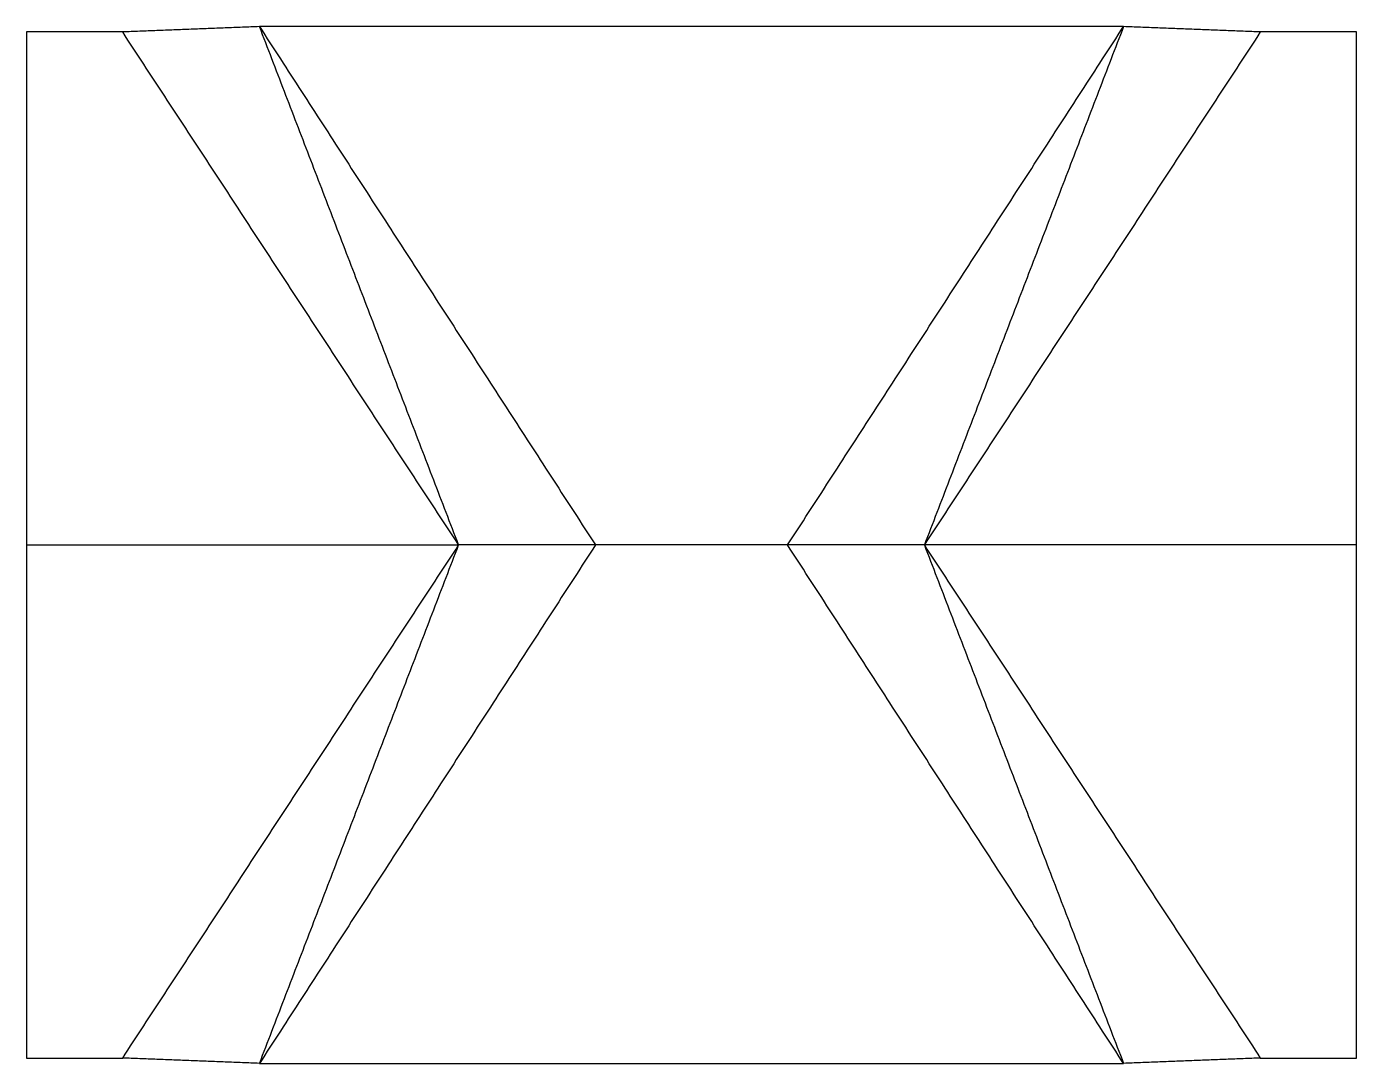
# Model space of a CAD drawing. Header units: millimetres. Extents: x 4321 to 5310, y -831 to -60.
import ezdxf

# ---------------------------------------------------------------- set-up
doc = ezdxf.new("R2010")
doc.units = ezdxf.units.MM
doc.layers.add('Default', color=7, linetype='Continuous', true_color=0x000000)
doc.layers.add('Layer0', color=7, linetype='Continuous', true_color=0x000000)

msp = doc.modelspace()

# ---------------------------------------------------------------- linework, layer by layer
at = {"layer": 'Default', "color": 3}
for points in [[(4744.23, -445.62, -27.2), (4693.34, -445.62, 35.34), (4642.46, -445.62, 97.88)], [(4887.23, -445.62, -27.2), (4815.73, -445.62, -27.2), (4744.23, -445.62, -27.2)], [(4989, -445.62, 97.88), (4938.11, -445.62, 35.34), (4887.23, -445.62, -27.2)]]:
    msp.add_open_spline(points, degree=2, dxfattribs=at)
at = {"layer": 'Layer0', "color": 3, "true_color": 0x00ff00}
for points in [[(4392.46, -63.79, -33.33), (4356.71, -63.79, -33.33), (4320.96, -63.79, -33.33)], [(4320.96, -63.79, -33.33), (4320.96, -98.52, -21.39), (4320.96, -133.25, -9.46)], [(4494.23, -59.77, 91.69), (4443.34, -61.78, 29.18), (4392.46, -63.79, -33.33)], [(4642.46, -445.62, 97.88), (4517.46, -254.7, 32.28), (4392.46, -63.79, -33.33)], [(5137.23, -59.77, 91.69), (4815.73, -59.77, 91.69), (4494.23, -59.77, 91.69)], [(4494.23, -59.77, 91.69), (4619.23, -252.7, 32.24), (4744.23, -445.62, -27.2)], [(4642.46, -445.62, 97.88), (4568.34, -252.7, 94.78), (4494.23, -59.77, 91.69)], [(4887.23, -445.62, -27.2), (5012.23, -252.7, 32.24), (5137.23, -59.77, 91.69)], [(5137.23, -59.77, 91.69), (5063.11, -252.7, 94.78), (4989, -445.62, 97.88)], [(5239, -63.79, -33.33), (5114, -254.7, 32.28), (4989, -445.62, 97.88)], [(5239, -63.79, -33.33), (5188.11, -61.78, 29.18), (5137.23, -59.77, 91.69)], [(5310.5, -63.79, -33.33), (5274.75, -63.79, -33.33), (5239, -63.79, -33.33)], [(5310.5, -133.25, -9.46), (5310.5, -98.52, -21.39), (5310.5, -63.79, -33.33)], [(4320.96, -133.25, -9.46), (4320.96, -289.44, 44.21), (4320.96, -445.62, 97.88)], [(5310.5, -445.62, 97.88), (5310.5, -289.44, 44.21), (5310.5, -133.25, -9.46)], [(4320.96, -445.62, 97.88), (4481.71, -445.62, 97.88), (4642.46, -445.62, 97.88)], [(4320.96, -445.62, 97.88), (4320.96, -601.81, 44.21), (4320.96, -757.99, -9.46)], [(4392.46, -827.46, -33.33), (4517.46, -636.54, 32.28), (4642.46, -445.62, 97.88)], [(4744.23, -445.62, -27.2), (4619.23, -638.55, 32.24), (4494.23, -831.47, 91.69)], [(4494.23, -831.47, 91.69), (4568.34, -638.55, 94.78), (4642.46, -445.62, 97.88)], [(5137.23, -831.47, 91.69), (5012.23, -638.55, 32.24), (4887.23, -445.62, -27.2)], [(5310.5, -445.62, 97.88), (5149.75, -445.62, 97.88), (4989, -445.62, 97.88)], [(4989, -445.62, 97.88), (5114, -636.54, 32.28), (5239, -827.46, -33.33)], [(4989, -445.62, 97.88), (5063.11, -638.55, 94.78), (5137.23, -831.47, 91.69)], [(5310.5, -757.99, -9.46), (5310.5, -601.81, 44.21), (5310.5, -445.62, 97.88)], [(4320.96, -757.99, -9.46), (4320.96, -792.72, -21.39), (4320.96, -827.46, -33.33)], [(5310.5, -827.46, -33.33), (5310.5, -792.72, -21.39), (5310.5, -757.99, -9.46)], [(4320.96, -827.46, -33.33), (4356.71, -827.46, -33.33), (4392.46, -827.46, -33.33)], [(4494.23, -831.47, 91.69), (4443.34, -829.46, 29.18), (4392.46, -827.46, -33.33)], [(5239, -827.46, -33.33), (5188.11, -829.46, 29.18), (5137.23, -831.47, 91.69)], [(5239, -827.46, -33.33), (5274.75, -827.46, -33.33), (5310.5, -827.46, -33.33)], [(4494.23, -831.47, 91.69), (4815.73, -831.47, 91.69), (5137.23, -831.47, 91.69)]]:
    msp.add_open_spline(points, degree=2, dxfattribs=at)

doc.saveas('drawing.dxf')
